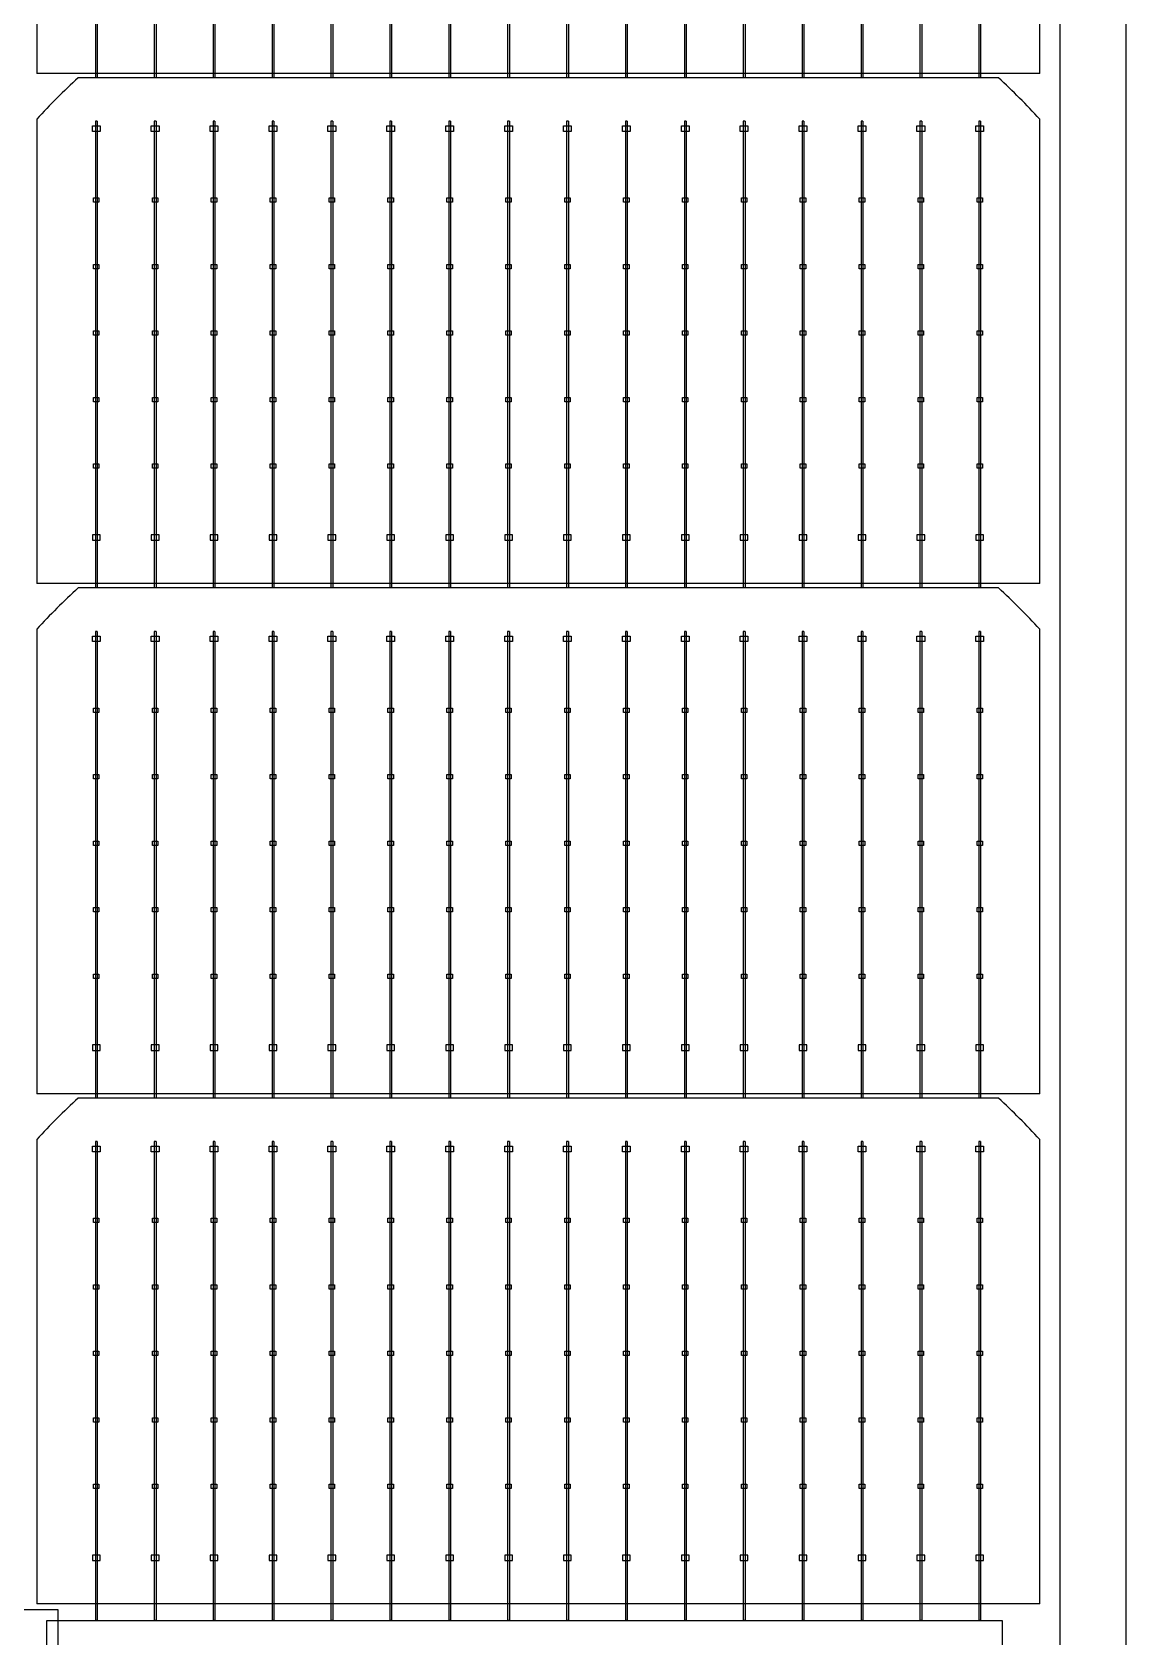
# Model space of a CAD drawing. Header units: millimetres. Extents: x 10297564 to 11610295, y -9287743 to -8409454.
# Drawn here: x 10403294 to 10406066, y -9090420 to -9086354 of the extents above; entities that cross this region are included whole.
import ezdxf

# ---------------------------------------------------------------- set-up
doc = ezdxf.new("R2010")
doc.units = ezdxf.units.MM
doc.header["$LTSCALE"] = 100

msp = doc.modelspace()

# ---------------------------------------------------------------- linework, layer by layer
for p, q in [((10403454.5, -9085286.9), (10403454.5, -9086469.8)), ((10403459, -9085286.9), (10403459, -9086469.8)), ((10403603.8, -9085286.9), (10403603.8, -9086469.8)), ((10403608.2, -9085286.9), (10403608.2, -9086469.8)), ((10403753, -9085286.9), (10403753, -9086469.8)), ((10403757.5, -9085286.9), (10403757.5, -9086469.8)), ((10403902.2, -9085286.9), (10403902.2, -9086469.8)), ((10403906.7, -9085286.9), (10403906.7, -9086469.8)), ((10404051.5, -9085286.9), (10404051.5, -9086469.8)), ((10404056, -9085286.9), (10404056, -9086469.8)), ((10404200.7, -9085286.9), (10404200.7, -9086469.8)), ((10404205.2, -9085286.9), (10404205.2, -9086469.8)), ((10404350, -9085286.9), (10404350, -9086469.8)), ((10404354.5, -9085286.9), (10404354.5, -9086469.8)), ((10404499.2, -9085286.9), (10404499.2, -9086469.8)), ((10404503.7, -9085286.9), (10404503.7, -9086469.8)), ((10404648.5, -9085286.9), (10404648.5, -9086469.8)), ((10404653, -9085286.9), (10404653, -9086469.8)), ((10404797.7, -9085286.9), (10404797.7, -9086469.8)), ((10404802.2, -9085286.9), (10404802.2, -9086469.8)), ((10404947, -9085286.9), (10404947, -9086469.8)), ((10404951.4, -9085286.9), (10404951.4, -9086469.8)), ((10405096.2, -9085286.9), (10405096.2, -9086469.8)), ((10405100.7, -9085286.9), (10405100.7, -9086469.8)), ((10405245.5, -9085286.9), (10405245.5, -9086469.8)), ((10405249.9, -9085286.9), (10405249.9, -9086469.8)), ((10405394.7, -9085286.9), (10405394.7, -9086469.8)), ((10405399.2, -9085286.9), (10405399.2, -9086469.8)), ((10405544, -9085286.9), (10405544, -9086469.8)), ((10405548.4, -9085286.9), (10405548.4, -9086469.8)), ((10405693.2, -9085286.9), (10405693.2, -9086469.8)), ((10405697.7, -9085286.9), (10405697.7, -9086469.8)), ((10405847.5, -9086458.6), (10403306.1, -9086458.6)), ((10403454.5, -9086579.6), (10403454.5, -9087762.5)), ((10403459, -9086579.6), (10403459, -9087762.5)), ((10403603.8, -9086579.6), (10403603.8, -9087762.5)), ((10403608.2, -9086579.6), (10403608.2, -9087762.5)), ((10403753, -9086579.6), (10403753, -9087762.5)), ((10403757.5, -9086579.6), (10403757.5, -9087762.5)), ((10403902.2, -9086579.6), (10403902.2, -9087762.5)), ((10403906.7, -9086579.6), (10403906.7, -9087762.5)), ((10404051.5, -9086579.6), (10404051.5, -9087762.5)), ((10404056, -9086579.6), (10404056, -9087762.5)), ((10404200.7, -9086579.6), (10404200.7, -9087762.5)), ((10404205.2, -9086579.6), (10404205.2, -9087762.5)), ((10404350, -9086579.6), (10404350, -9087762.5)), ((10404354.5, -9086579.6), (10404354.5, -9087762.5)), ((10404499.2, -9086579.6), (10404499.2, -9087762.5)), ((10404503.7, -9086579.6), (10404503.7, -9087762.5)), ((10404648.5, -9086579.6), (10404648.5, -9087762.5)), ((10404653, -9086579.6), (10404653, -9087762.5)), ((10404797.7, -9086579.6), (10404797.7, -9087762.5)), ((10404802.2, -9086579.6), (10404802.2, -9087762.5)), ((10404947, -9086579.6), (10404947, -9087762.5)), ((10404951.4, -9086579.6), (10404951.4, -9087762.5)), ((10405096.2, -9086579.6), (10405096.2, -9087762.5)), ((10405100.7, -9086579.6), (10405100.7, -9087762.5)), ((10405245.5, -9086579.6), (10405245.5, -9087762.5)), ((10405249.9, -9086579.6), (10405249.9, -9087762.5)), ((10405394.7, -9086579.6), (10405394.7, -9087762.5)), ((10405399.2, -9086579.6), (10405399.2, -9087762.5)), ((10405544, -9086579.6), (10405544, -9087762.5)), ((10405548.4, -9086579.6), (10405548.4, -9087762.5)), ((10405693.2, -9086579.6), (10405693.2, -9087762.5)), ((10405697.7, -9086579.6), (10405697.7, -9087762.5)), ((10405847.5, -9087751.3), (10403306.1, -9087751.3)), ((10403454.5, -9087872.3), (10403454.5, -9089055.1)), ((10403459, -9087872.3), (10403459, -9089055.1)), ((10403603.8, -9087872.3), (10403603.8, -9089055.1)), ((10403608.2, -9087872.3), (10403608.2, -9089055.1)), ((10403753, -9087872.3), (10403753, -9089055.1)), ((10403757.5, -9087872.3), (10403757.5, -9089055.1)), ((10403902.2, -9087872.3), (10403902.2, -9089055.1)), ((10403906.7, -9087872.3), (10403906.7, -9089055.1)), ((10404051.5, -9087872.3), (10404051.5, -9089055.1)), ((10404056, -9087872.3), (10404056, -9089055.1)), ((10404200.7, -9087872.3), (10404200.7, -9089055.1)), ((10404205.2, -9087872.3), (10404205.2, -9089055.1)), ((10404350, -9087872.3), (10404350, -9089055.1)), ((10404354.5, -9087872.3), (10404354.5, -9089055.1)), ((10404499.2, -9087872.3), (10404499.2, -9089055.1)), ((10404503.7, -9087872.3), (10404503.7, -9089055.1)), ((10404648.5, -9087872.3), (10404648.5, -9089055.1)), ((10404653, -9087872.3), (10404653, -9089055.1)), ((10404797.7, -9087872.3), (10404797.7, -9089055.1)), ((10404802.2, -9087872.3), (10404802.2, -9089055.1)), ((10404947, -9087872.3), (10404947, -9089055.1)), ((10404951.4, -9087872.3), (10404951.4, -9089055.1)), ((10405096.2, -9087872.3), (10405096.2, -9089055.1)), ((10405100.7, -9087872.3), (10405100.7, -9089055.1)), ((10405245.5, -9087872.3), (10405245.5, -9089055.1)), ((10405249.9, -9087872.3), (10405249.9, -9089055.1)), ((10405394.7, -9087872.3), (10405394.7, -9089055.1)), ((10405399.2, -9087872.3), (10405399.2, -9089055.1)), ((10405544, -9087872.3), (10405544, -9089055.1)), ((10405548.4, -9087872.3), (10405548.4, -9089055.1)), ((10405693.2, -9087872.3), (10405693.2, -9089055.1)), ((10405697.7, -9087872.3), (10405697.7, -9089055.1)), ((10405847.5, -9089043.9), (10403306.1, -9089043.9)), ((10403454.5, -9089164.9), (10403454.5, -9090378.4)), ((10403459, -9089164.9), (10403459, -9090378.4)), ((10403603.8, -9089164.9), (10403603.8, -9090378.4)), ((10403608.2, -9089164.9), (10403608.2, -9090378.4)), ((10403753, -9089164.9), (10403753, -9090378.4)), ((10403757.5, -9089164.9), (10403757.5, -9090378.4)), ((10403902.2, -9089164.9), (10403902.2, -9090378.4)), ((10403906.7, -9089164.9), (10403906.7, -9090378.4)), ((10404051.5, -9089164.9), (10404051.5, -9090378.4)), ((10404056, -9089164.9), (10404056, -9090378.4)), ((10404200.7, -9089164.9), (10404200.7, -9090378.4)), ((10404205.2, -9089164.9), (10404205.2, -9090378.4)), ((10404350, -9089164.9), (10404350, -9090378.4)), ((10404354.5, -9089164.9), (10404354.5, -9090378.4)), ((10404499.2, -9089164.9), (10404499.2, -9090378.4)), ((10404503.7, -9089164.9), (10404503.7, -9090378.4)), ((10404648.5, -9089164.9), (10404648.5, -9090378.4)), ((10404653, -9089164.9), (10404653, -9090378.4)), ((10404797.7, -9089164.9), (10404797.7, -9090378.4)), ((10404802.2, -9089164.9), (10404802.2, -9090378.4)), ((10404947, -9089164.9), (10404947, -9090378.4)), ((10404951.4, -9089164.9), (10404951.4, -9090378.4)), ((10405096.2, -9089164.9), (10405096.2, -9090378.4)), ((10405100.7, -9089164.9), (10405100.7, -9090378.4)), ((10405245.5, -9089164.9), (10405245.5, -9090378.4)), ((10405249.9, -9089164.9), (10405249.9, -9090378.4)), ((10405394.7, -9089164.9), (10405394.7, -9090378.4)), ((10405399.2, -9089164.9), (10405399.2, -9090378.4)), ((10405544, -9089164.9), (10405544, -9090378.4)), ((10405548.4, -9089164.9), (10405548.4, -9090378.4)), ((10405693.2, -9089164.9), (10405693.2, -9090378.4)), ((10405697.7, -9089164.9), (10405697.7, -9090378.4)), ((10405847.5, -9090336.6), (10403306.1, -9090336.6)), ((10403459, -9090378.4), (10403454.5, -9090378.4)), ((10403608.2, -9090378.4), (10403603.8, -9090378.4)), ((10403757.5, -9090378.4), (10403753, -9090378.4)), ((10403906.7, -9090378.4), (10403902.2, -9090378.4)), ((10404056, -9090378.4), (10404051.5, -9090378.4)), ((10404205.2, -9090378.4), (10404200.7, -9090378.4)), ((10404354.5, -9090378.4), (10404350, -9090378.4)), ((10404503.7, -9090378.4), (10404499.2, -9090378.4)), ((10404653, -9090378.4), (10404648.5, -9090378.4)), ((10404802.2, -9090378.4), (10404797.7, -9090378.4)), ((10404951.4, -9090378.4), (10404947, -9090378.4)), ((10405100.7, -9090378.4), (10405096.2, -9090378.4)), ((10405249.9, -9090378.4), (10405245.5, -9090378.4)), ((10405399.2, -9090378.4), (10405394.7, -9090378.4)), ((10405548.4, -9090378.4), (10405544, -9090378.4)), ((10405697.7, -9090378.4), (10405693.2, -9090378.4))]:
    msp.add_line(p, q)
for points in [[(10390262.3, -9073235.9), (10406065.8, -9073235.9), (10406065.8, -9107604.7), (10390262.3, -9107604.7)], [(10390429.7, -9073403.3), (10405898.4, -9073403.3), (10405898.4, -9107437.3), (10390429.7, -9107437.3)], [(10403447, -9086605.7), (10403447, -9086591.7), (10403466.5, -9086591.7), (10403466.5, -9086605.7)], [(10403596.2, -9086605.7), (10403596.2, -9086591.7), (10403615.8, -9086591.7), (10403615.8, -9086605.7)], [(10403745.5, -9086605.7), (10403745.5, -9086591.7), (10403765, -9086591.7), (10403765, -9086605.7)], [(10403894.7, -9086605.7), (10403894.7, -9086591.7), (10403914.2, -9086591.7), (10403914.2, -9086605.7)], [(10404044, -9086605.7), (10404044, -9086591.7), (10404063.5, -9086591.7), (10404063.5, -9086605.7)], [(10404193.2, -9086605.7), (10404193.2, -9086591.7), (10404212.7, -9086591.7), (10404212.7, -9086605.7)], [(10404342.5, -9086605.7), (10404342.5, -9086591.7), (10404362, -9086591.7), (10404362, -9086605.7)], [(10404491.7, -9086605.7), (10404491.7, -9086591.7), (10404511.2, -9086591.7), (10404511.2, -9086605.7)], [(10404641, -9086605.7), (10404641, -9086591.7), (10404660.5, -9086591.7), (10404660.5, -9086605.7)], [(10404790.2, -9086605.7), (10404790.2, -9086591.7), (10404809.7, -9086591.7), (10404809.7, -9086605.7)], [(10404939.5, -9086605.7), (10404939.5, -9086591.7), (10404959, -9086591.7), (10404959, -9086605.7)], [(10405088.7, -9086605.7), (10405088.7, -9086591.7), (10405108.2, -9086591.7), (10405108.2, -9086605.7)], [(10405237.9, -9086605.7), (10405237.9, -9086591.7), (10405257.5, -9086591.7), (10405257.5, -9086605.7)], [(10405387.2, -9086605.7), (10405387.2, -9086591.7), (10405406.7, -9086591.7), (10405406.7, -9086605.7)], [(10405536.4, -9086605.7), (10405536.4, -9086591.7), (10405556, -9086591.7), (10405556, -9086605.7)], [(10405685.7, -9086605.7), (10405685.7, -9086591.7), (10405705.2, -9086591.7), (10405705.2, -9086605.7)], [(10403463.7, -9086785.2), (10403449.8, -9086785.2), (10403449.8, -9086774), (10403463.7, -9086774)], [(10403613, -9086785.2), (10403599, -9086785.2), (10403599, -9086774), (10403613, -9086774)], [(10403762.2, -9086785.2), (10403748.3, -9086785.2), (10403748.3, -9086774), (10403762.2, -9086774)], [(10403911.5, -9086785.2), (10403897.5, -9086785.2), (10403897.5, -9086774), (10403911.5, -9086774)], [(10404060.7, -9086785.2), (10404046.8, -9086785.2), (10404046.8, -9086774), (10404060.7, -9086774)], [(10404210, -9086785.2), (10404196, -9086785.2), (10404196, -9086774), (10404210, -9086774)], [(10404359.2, -9086785.2), (10404345.2, -9086785.2), (10404345.2, -9086774), (10404359.2, -9086774)], [(10404508.4, -9086785.2), (10404494.5, -9086785.2), (10404494.5, -9086774), (10404508.4, -9086774)], [(10404657.7, -9086785.2), (10404643.7, -9086785.2), (10404643.7, -9086774), (10404657.7, -9086774)], [(10404806.9, -9086785.2), (10404793, -9086785.2), (10404793, -9086774), (10404806.9, -9086774)], [(10404956.2, -9086785.2), (10404942.2, -9086785.2), (10404942.2, -9086774), (10404956.2, -9086774)], [(10405105.4, -9086785.2), (10405091.5, -9086785.2), (10405091.5, -9086774), (10405105.4, -9086774)], [(10405254.7, -9086785.2), (10405240.7, -9086785.2), (10405240.7, -9086774), (10405254.7, -9086774)], [(10405403.9, -9086785.2), (10405390, -9086785.2), (10405390, -9086774), (10405403.9, -9086774)], [(10405553.2, -9086785.2), (10405539.2, -9086785.2), (10405539.2, -9086774), (10405553.2, -9086774)], [(10405702.4, -9086785.2), (10405688.5, -9086785.2), (10405688.5, -9086774), (10405702.4, -9086774)], [(10403463.7, -9086953.7), (10403449.8, -9086953.7), (10403449.8, -9086942.5), (10403463.7, -9086942.5)], [(10403613, -9086953.7), (10403599, -9086953.7), (10403599, -9086942.5), (10403613, -9086942.5)], [(10403762.2, -9086953.7), (10403748.3, -9086953.7), (10403748.3, -9086942.5), (10403762.2, -9086942.5)], [(10403911.5, -9086953.7), (10403897.5, -9086953.7), (10403897.5, -9086942.5), (10403911.5, -9086942.5)], [(10404060.7, -9086953.7), (10404046.8, -9086953.7), (10404046.8, -9086942.5), (10404060.7, -9086942.5)], [(10404210, -9086953.7), (10404196, -9086953.7), (10404196, -9086942.5), (10404210, -9086942.5)], [(10404359.2, -9086953.7), (10404345.2, -9086953.7), (10404345.2, -9086942.5), (10404359.2, -9086942.5)], [(10404508.4, -9086953.7), (10404494.5, -9086953.7), (10404494.5, -9086942.5), (10404508.4, -9086942.5)], [(10404657.7, -9086953.7), (10404643.7, -9086953.7), (10404643.7, -9086942.5), (10404657.7, -9086942.5)], [(10404806.9, -9086953.7), (10404793, -9086953.7), (10404793, -9086942.5), (10404806.9, -9086942.5)], [(10404956.2, -9086953.7), (10404942.2, -9086953.7), (10404942.2, -9086942.5), (10404956.2, -9086942.5)], [(10405105.4, -9086953.7), (10405091.5, -9086953.7), (10405091.5, -9086942.5), (10405105.4, -9086942.5)], [(10405254.7, -9086953.7), (10405240.7, -9086953.7), (10405240.7, -9086942.5), (10405254.7, -9086942.5)], [(10405403.9, -9086953.7), (10405390, -9086953.7), (10405390, -9086942.5), (10405403.9, -9086942.5)], [(10405553.2, -9086953.7), (10405539.2, -9086953.7), (10405539.2, -9086942.5), (10405553.2, -9086942.5)], [(10405702.4, -9086953.7), (10405688.5, -9086953.7), (10405688.5, -9086942.5), (10405702.4, -9086942.5)], [(10403463.7, -9087122.2), (10403449.8, -9087122.2), (10403449.8, -9087111), (10403463.7, -9087111)], [(10403613, -9087122.2), (10403599, -9087122.2), (10403599, -9087111), (10403613, -9087111)], [(10403762.2, -9087122.2), (10403748.3, -9087122.2), (10403748.3, -9087111), (10403762.2, -9087111)], [(10403911.5, -9087122.2), (10403897.5, -9087122.2), (10403897.5, -9087111), (10403911.5, -9087111)], [(10404060.7, -9087122.2), (10404046.8, -9087122.2), (10404046.8, -9087111), (10404060.7, -9087111)], [(10404210, -9087122.2), (10404196, -9087122.2), (10404196, -9087111), (10404210, -9087111)], [(10404359.2, -9087122.2), (10404345.2, -9087122.2), (10404345.2, -9087111), (10404359.2, -9087111)], [(10404508.4, -9087122.2), (10404494.5, -9087122.2), (10404494.5, -9087111), (10404508.4, -9087111)], [(10404657.7, -9087122.2), (10404643.7, -9087122.2), (10404643.7, -9087111), (10404657.7, -9087111)], [(10404806.9, -9087122.2), (10404793, -9087122.2), (10404793, -9087111), (10404806.9, -9087111)], [(10404956.2, -9087122.2), (10404942.2, -9087122.2), (10404942.2, -9087111), (10404956.2, -9087111)], [(10405105.4, -9087122.2), (10405091.5, -9087122.2), (10405091.5, -9087111), (10405105.4, -9087111)], [(10405254.7, -9087122.2), (10405240.7, -9087122.2), (10405240.7, -9087111), (10405254.7, -9087111)], [(10405403.9, -9087122.2), (10405390, -9087122.2), (10405390, -9087111), (10405403.9, -9087111)], [(10405553.2, -9087122.2), (10405539.2, -9087122.2), (10405539.2, -9087111), (10405553.2, -9087111)], [(10405702.4, -9087122.2), (10405688.5, -9087122.2), (10405688.5, -9087111), (10405702.4, -9087111)], [(10403463.7, -9087290.7), (10403449.8, -9087290.7), (10403449.8, -9087279.5), (10403463.7, -9087279.5)], [(10403613, -9087290.7), (10403599, -9087290.7), (10403599, -9087279.5), (10403613, -9087279.5)], [(10403762.2, -9087290.7), (10403748.3, -9087290.7), (10403748.3, -9087279.5), (10403762.2, -9087279.5)], [(10403911.5, -9087290.7), (10403897.5, -9087290.7), (10403897.5, -9087279.5), (10403911.5, -9087279.5)], [(10404060.7, -9087290.7), (10404046.8, -9087290.7), (10404046.8, -9087279.5), (10404060.7, -9087279.5)], [(10404210, -9087290.7), (10404196, -9087290.7), (10404196, -9087279.5), (10404210, -9087279.5)], [(10404359.2, -9087290.7), (10404345.2, -9087290.7), (10404345.2, -9087279.5), (10404359.2, -9087279.5)], [(10404508.4, -9087290.7), (10404494.5, -9087290.7), (10404494.5, -9087279.5), (10404508.4, -9087279.5)], [(10404657.7, -9087290.7), (10404643.7, -9087290.7), (10404643.7, -9087279.5), (10404657.7, -9087279.5)], [(10404806.9, -9087290.7), (10404793, -9087290.7), (10404793, -9087279.5), (10404806.9, -9087279.5)], [(10404956.2, -9087290.7), (10404942.2, -9087290.7), (10404942.2, -9087279.5), (10404956.2, -9087279.5)], [(10405105.4, -9087290.7), (10405091.5, -9087290.7), (10405091.5, -9087279.5), (10405105.4, -9087279.5)], [(10405254.7, -9087290.7), (10405240.7, -9087290.7), (10405240.7, -9087279.5), (10405254.7, -9087279.5)], [(10405403.9, -9087290.7), (10405390, -9087290.7), (10405390, -9087279.5), (10405403.9, -9087279.5)], [(10405553.2, -9087290.7), (10405539.2, -9087290.7), (10405539.2, -9087279.5), (10405553.2, -9087279.5)], [(10405702.4, -9087290.7), (10405688.5, -9087290.7), (10405688.5, -9087279.5), (10405702.4, -9087279.5)], [(10403463.7, -9087459.2), (10403449.8, -9087459.2), (10403449.8, -9087448), (10403463.7, -9087448)], [(10403613, -9087459.2), (10403599, -9087459.2), (10403599, -9087448), (10403613, -9087448)], [(10403762.2, -9087459.2), (10403748.3, -9087459.2), (10403748.3, -9087448), (10403762.2, -9087448)], [(10403911.5, -9087459.2), (10403897.5, -9087459.2), (10403897.5, -9087448), (10403911.5, -9087448)], [(10404060.7, -9087459.2), (10404046.8, -9087459.2), (10404046.8, -9087448), (10404060.7, -9087448)], [(10404210, -9087459.2), (10404196, -9087459.2), (10404196, -9087448), (10404210, -9087448)], [(10404359.2, -9087459.2), (10404345.2, -9087459.2), (10404345.2, -9087448), (10404359.2, -9087448)], [(10404508.4, -9087459.2), (10404494.5, -9087459.2), (10404494.5, -9087448), (10404508.4, -9087448)], [(10404657.7, -9087459.2), (10404643.7, -9087459.2), (10404643.7, -9087448), (10404657.7, -9087448)], [(10404806.9, -9087459.2), (10404793, -9087459.2), (10404793, -9087448), (10404806.9, -9087448)], [(10404956.2, -9087459.2), (10404942.2, -9087459.2), (10404942.2, -9087448), (10404956.2, -9087448)], [(10405105.4, -9087459.2), (10405091.5, -9087459.2), (10405091.5, -9087448), (10405105.4, -9087448)], [(10405254.7, -9087459.2), (10405240.7, -9087459.2), (10405240.7, -9087448), (10405254.7, -9087448)], [(10405403.9, -9087459.2), (10405390, -9087459.2), (10405390, -9087448), (10405403.9, -9087448)], [(10405553.2, -9087459.2), (10405539.2, -9087459.2), (10405539.2, -9087448), (10405553.2, -9087448)], [(10405702.4, -9087459.2), (10405688.5, -9087459.2), (10405688.5, -9087448), (10405702.4, -9087448)], [(10403447, -9087627.5), (10403447, -9087641.5), (10403466.5, -9087641.5), (10403466.5, -9087627.5)], [(10403596.2, -9087627.5), (10403596.2, -9087641.5), (10403615.8, -9087641.5), (10403615.8, -9087627.5)], [(10403745.5, -9087627.5), (10403745.5, -9087641.5), (10403765, -9087641.5), (10403765, -9087627.5)], [(10403894.7, -9087627.5), (10403894.7, -9087641.5), (10403914.2, -9087641.5), (10403914.2, -9087627.5)], [(10404044, -9087627.5), (10404044, -9087641.5), (10404063.5, -9087641.5), (10404063.5, -9087627.5)], [(10404193.2, -9087627.5), (10404193.2, -9087641.5), (10404212.7, -9087641.5), (10404212.7, -9087627.5)], [(10404342.5, -9087627.5), (10404342.5, -9087641.5), (10404362, -9087641.5), (10404362, -9087627.5)], [(10404491.7, -9087627.5), (10404491.7, -9087641.5), (10404511.2, -9087641.5), (10404511.2, -9087627.5)], [(10404641, -9087627.5), (10404641, -9087641.5), (10404660.5, -9087641.5), (10404660.5, -9087627.5)], [(10404790.2, -9087627.5), (10404790.2, -9087641.5), (10404809.7, -9087641.5), (10404809.7, -9087627.5)], [(10404939.5, -9087627.5), (10404939.5, -9087641.5), (10404959, -9087641.5), (10404959, -9087627.5)], [(10405088.7, -9087627.5), (10405088.7, -9087641.5), (10405108.2, -9087641.5), (10405108.2, -9087627.5)], [(10405237.9, -9087627.5), (10405237.9, -9087641.5), (10405257.5, -9087641.5), (10405257.5, -9087627.5)], [(10405387.2, -9087627.5), (10405387.2, -9087641.5), (10405406.7, -9087641.5), (10405406.7, -9087627.5)], [(10405536.4, -9087627.5), (10405536.4, -9087641.5), (10405556, -9087641.5), (10405556, -9087627.5)], [(10405685.7, -9087627.5), (10405685.7, -9087641.5), (10405705.2, -9087641.5), (10405705.2, -9087627.5)], [(10403447, -9087898.3), (10403447, -9087884.4), (10403466.5, -9087884.4), (10403466.5, -9087898.3)], [(10403596.2, -9087898.3), (10403596.2, -9087884.4), (10403615.8, -9087884.4), (10403615.8, -9087898.3)], [(10403745.5, -9087898.3), (10403745.5, -9087884.4), (10403765, -9087884.4), (10403765, -9087898.3)], [(10403894.7, -9087898.3), (10403894.7, -9087884.4), (10403914.2, -9087884.4), (10403914.2, -9087898.3)], [(10404044, -9087898.3), (10404044, -9087884.4), (10404063.5, -9087884.4), (10404063.5, -9087898.3)], [(10404193.2, -9087898.3), (10404193.2, -9087884.4), (10404212.7, -9087884.4), (10404212.7, -9087898.3)], [(10404342.5, -9087898.3), (10404342.5, -9087884.4), (10404362, -9087884.4), (10404362, -9087898.3)], [(10404491.7, -9087898.3), (10404491.7, -9087884.4), (10404511.2, -9087884.4), (10404511.2, -9087898.3)], [(10404641, -9087898.3), (10404641, -9087884.4), (10404660.5, -9087884.4), (10404660.5, -9087898.3)], [(10404790.2, -9087898.3), (10404790.2, -9087884.4), (10404809.7, -9087884.4), (10404809.7, -9087898.3)], [(10404939.5, -9087898.3), (10404939.5, -9087884.4), (10404959, -9087884.4), (10404959, -9087898.3)], [(10405088.7, -9087898.3), (10405088.7, -9087884.4), (10405108.2, -9087884.4), (10405108.2, -9087898.3)], [(10405237.9, -9087898.3), (10405237.9, -9087884.4), (10405257.5, -9087884.4), (10405257.5, -9087898.3)], [(10405387.2, -9087898.3), (10405387.2, -9087884.4), (10405406.7, -9087884.4), (10405406.7, -9087898.3)], [(10405536.4, -9087898.3), (10405536.4, -9087884.4), (10405556, -9087884.4), (10405556, -9087898.3)], [(10405685.7, -9087898.3), (10405685.7, -9087884.4), (10405705.2, -9087884.4), (10405705.2, -9087898.3)], [(10403463.7, -9088077.9), (10403449.8, -9088077.9), (10403449.8, -9088066.7), (10403463.7, -9088066.7)], [(10403613, -9088077.9), (10403599, -9088077.9), (10403599, -9088066.7), (10403613, -9088066.7)], [(10403762.2, -9088077.9), (10403748.3, -9088077.9), (10403748.3, -9088066.7), (10403762.2, -9088066.7)], [(10403911.5, -9088077.9), (10403897.5, -9088077.9), (10403897.5, -9088066.7), (10403911.5, -9088066.7)], [(10404060.7, -9088077.9), (10404046.8, -9088077.9), (10404046.8, -9088066.7), (10404060.7, -9088066.7)], [(10404210, -9088077.9), (10404196, -9088077.9), (10404196, -9088066.7), (10404210, -9088066.7)], [(10404359.2, -9088077.9), (10404345.2, -9088077.9), (10404345.2, -9088066.7), (10404359.2, -9088066.7)], [(10404508.4, -9088077.9), (10404494.5, -9088077.9), (10404494.5, -9088066.7), (10404508.4, -9088066.7)], [(10404657.7, -9088077.9), (10404643.7, -9088077.9), (10404643.7, -9088066.7), (10404657.7, -9088066.7)], [(10404806.9, -9088077.9), (10404793, -9088077.9), (10404793, -9088066.7), (10404806.9, -9088066.7)], [(10404956.2, -9088077.9), (10404942.2, -9088077.9), (10404942.2, -9088066.7), (10404956.2, -9088066.7)], [(10405105.4, -9088077.9), (10405091.5, -9088077.9), (10405091.5, -9088066.7), (10405105.4, -9088066.7)], [(10405254.7, -9088077.9), (10405240.7, -9088077.9), (10405240.7, -9088066.7), (10405254.7, -9088066.7)], [(10405403.9, -9088077.9), (10405390, -9088077.9), (10405390, -9088066.7), (10405403.9, -9088066.7)], [(10405553.2, -9088077.9), (10405539.2, -9088077.9), (10405539.2, -9088066.7), (10405553.2, -9088066.7)], [(10405702.4, -9088077.9), (10405688.5, -9088077.9), (10405688.5, -9088066.7), (10405702.4, -9088066.7)], [(10403463.7, -9088246.4), (10403449.8, -9088246.4), (10403449.8, -9088235.2), (10403463.7, -9088235.2)], [(10403613, -9088246.4), (10403599, -9088246.4), (10403599, -9088235.2), (10403613, -9088235.2)], [(10403762.2, -9088246.4), (10403748.3, -9088246.4), (10403748.3, -9088235.2), (10403762.2, -9088235.2)], [(10403911.5, -9088246.4), (10403897.5, -9088246.4), (10403897.5, -9088235.2), (10403911.5, -9088235.2)], [(10404060.7, -9088246.4), (10404046.8, -9088246.4), (10404046.8, -9088235.2), (10404060.7, -9088235.2)], [(10404210, -9088246.4), (10404196, -9088246.4), (10404196, -9088235.2), (10404210, -9088235.2)], [(10404359.2, -9088246.4), (10404345.2, -9088246.4), (10404345.2, -9088235.2), (10404359.2, -9088235.2)], [(10404508.4, -9088246.4), (10404494.5, -9088246.4), (10404494.5, -9088235.2), (10404508.4, -9088235.2)], [(10404657.7, -9088246.4), (10404643.7, -9088246.4), (10404643.7, -9088235.2), (10404657.7, -9088235.2)], [(10404806.9, -9088246.4), (10404793, -9088246.4), (10404793, -9088235.2), (10404806.9, -9088235.2)], [(10404956.2, -9088246.4), (10404942.2, -9088246.4), (10404942.2, -9088235.2), (10404956.2, -9088235.2)], [(10405105.4, -9088246.4), (10405091.5, -9088246.4), (10405091.5, -9088235.2), (10405105.4, -9088235.2)], [(10405254.7, -9088246.4), (10405240.7, -9088246.4), (10405240.7, -9088235.2), (10405254.7, -9088235.2)], [(10405403.9, -9088246.4), (10405390, -9088246.4), (10405390, -9088235.2), (10405403.9, -9088235.2)], [(10405553.2, -9088246.4), (10405539.2, -9088246.4), (10405539.2, -9088235.2), (10405553.2, -9088235.2)], [(10405702.4, -9088246.4), (10405688.5, -9088246.4), (10405688.5, -9088235.2), (10405702.4, -9088235.2)], [(10403463.7, -9088414.8), (10403449.8, -9088414.8), (10403449.8, -9088403.7), (10403463.7, -9088403.7)], [(10403613, -9088414.8), (10403599, -9088414.8), (10403599, -9088403.7), (10403613, -9088403.7)], [(10403762.2, -9088414.8), (10403748.3, -9088414.8), (10403748.3, -9088403.7), (10403762.2, -9088403.7)], [(10403911.5, -9088414.8), (10403897.5, -9088414.8), (10403897.5, -9088403.7), (10403911.5, -9088403.7)], [(10404060.7, -9088414.8), (10404046.8, -9088414.8), (10404046.8, -9088403.7), (10404060.7, -9088403.7)], [(10404210, -9088414.8), (10404196, -9088414.8), (10404196, -9088403.7), (10404210, -9088403.7)], [(10404359.2, -9088414.8), (10404345.2, -9088414.8), (10404345.2, -9088403.7), (10404359.2, -9088403.7)], [(10404508.4, -9088414.8), (10404494.5, -9088414.8), (10404494.5, -9088403.7), (10404508.4, -9088403.7)], [(10404657.7, -9088414.8), (10404643.7, -9088414.8), (10404643.7, -9088403.7), (10404657.7, -9088403.7)], [(10404806.9, -9088414.8), (10404793, -9088414.8), (10404793, -9088403.7), (10404806.9, -9088403.7)], [(10404956.2, -9088414.8), (10404942.2, -9088414.8), (10404942.2, -9088403.7), (10404956.2, -9088403.7)], [(10405105.4, -9088414.8), (10405091.5, -9088414.8), (10405091.5, -9088403.7), (10405105.4, -9088403.7)], [(10405254.7, -9088414.8), (10405240.7, -9088414.8), (10405240.7, -9088403.7), (10405254.7, -9088403.7)], [(10405403.9, -9088414.8), (10405390, -9088414.8), (10405390, -9088403.7), (10405403.9, -9088403.7)], [(10405553.2, -9088414.8), (10405539.2, -9088414.8), (10405539.2, -9088403.7), (10405553.2, -9088403.7)], [(10405702.4, -9088414.8), (10405688.5, -9088414.8), (10405688.5, -9088403.7), (10405702.4, -9088403.7)], [(10403463.7, -9088583.3), (10403449.8, -9088583.3), (10403449.8, -9088572.2), (10403463.7, -9088572.2)], [(10403613, -9088583.3), (10403599, -9088583.3), (10403599, -9088572.2), (10403613, -9088572.2)], [(10403762.2, -9088583.3), (10403748.3, -9088583.3), (10403748.3, -9088572.2), (10403762.2, -9088572.2)], [(10403911.5, -9088583.3), (10403897.5, -9088583.3), (10403897.5, -9088572.2), (10403911.5, -9088572.2)], [(10404060.7, -9088583.3), (10404046.8, -9088583.3), (10404046.8, -9088572.2), (10404060.7, -9088572.2)], [(10404210, -9088583.3), (10404196, -9088583.3), (10404196, -9088572.2), (10404210, -9088572.2)], [(10404359.2, -9088583.3), (10404345.2, -9088583.3), (10404345.2, -9088572.2), (10404359.2, -9088572.2)], [(10404508.4, -9088583.3), (10404494.5, -9088583.3), (10404494.5, -9088572.2), (10404508.4, -9088572.2)], [(10404657.7, -9088583.3), (10404643.7, -9088583.3), (10404643.7, -9088572.2), (10404657.7, -9088572.2)], [(10404806.9, -9088583.3), (10404793, -9088583.3), (10404793, -9088572.2), (10404806.9, -9088572.2)], [(10404956.2, -9088583.3), (10404942.2, -9088583.3), (10404942.2, -9088572.2), (10404956.2, -9088572.2)], [(10405105.4, -9088583.3), (10405091.5, -9088583.3), (10405091.5, -9088572.2), (10405105.4, -9088572.2)], [(10405254.7, -9088583.3), (10405240.7, -9088583.3), (10405240.7, -9088572.2), (10405254.7, -9088572.2)], [(10405403.9, -9088583.3), (10405390, -9088583.3), (10405390, -9088572.2), (10405403.9, -9088572.2)], [(10405553.2, -9088583.3), (10405539.2, -9088583.3), (10405539.2, -9088572.2), (10405553.2, -9088572.2)], [(10405702.4, -9088583.3), (10405688.5, -9088583.3), (10405688.5, -9088572.2), (10405702.4, -9088572.2)], [(10403463.7, -9088751.8), (10403449.8, -9088751.8), (10403449.8, -9088740.7), (10403463.7, -9088740.7)], [(10403613, -9088751.8), (10403599, -9088751.8), (10403599, -9088740.7), (10403613, -9088740.7)], [(10403762.2, -9088751.8), (10403748.3, -9088751.8), (10403748.3, -9088740.7), (10403762.2, -9088740.7)], [(10403911.5, -9088751.8), (10403897.5, -9088751.8), (10403897.5, -9088740.7), (10403911.5, -9088740.7)], [(10404060.7, -9088751.8), (10404046.8, -9088751.8), (10404046.8, -9088740.7), (10404060.7, -9088740.7)], [(10404210, -9088751.8), (10404196, -9088751.8), (10404196, -9088740.7), (10404210, -9088740.7)], [(10404359.2, -9088751.8), (10404345.2, -9088751.8), (10404345.2, -9088740.7), (10404359.2, -9088740.7)], [(10404508.4, -9088751.8), (10404494.5, -9088751.8), (10404494.5, -9088740.7), (10404508.4, -9088740.7)], [(10404657.7, -9088751.8), (10404643.7, -9088751.8), (10404643.7, -9088740.7), (10404657.7, -9088740.7)], [(10404806.9, -9088751.8), (10404793, -9088751.8), (10404793, -9088740.7), (10404806.9, -9088740.7)], [(10404956.2, -9088751.8), (10404942.2, -9088751.8), (10404942.2, -9088740.7), (10404956.2, -9088740.7)], [(10405105.4, -9088751.8), (10405091.5, -9088751.8), (10405091.5, -9088740.7), (10405105.4, -9088740.7)], [(10405254.7, -9088751.8), (10405240.7, -9088751.8), (10405240.7, -9088740.7), (10405254.7, -9088740.7)], [(10405403.9, -9088751.8), (10405390, -9088751.8), (10405390, -9088740.7), (10405403.9, -9088740.7)], [(10405553.2, -9088751.8), (10405539.2, -9088751.8), (10405539.2, -9088740.7), (10405553.2, -9088740.7)], [(10405702.4, -9088751.8), (10405688.5, -9088751.8), (10405688.5, -9088740.7), (10405702.4, -9088740.7)], [(10403447, -9088920.2), (10403447, -9088934.1), (10403466.5, -9088934.1), (10403466.5, -9088920.2)], [(10403596.2, -9088920.2), (10403596.2, -9088934.1), (10403615.8, -9088934.1), (10403615.8, -9088920.2)], [(10403745.5, -9088920.2), (10403745.5, -9088934.1), (10403765, -9088934.1), (10403765, -9088920.2)], [(10403894.7, -9088920.2), (10403894.7, -9088934.1), (10403914.2, -9088934.1), (10403914.2, -9088920.2)], [(10404044, -9088920.2), (10404044, -9088934.1), (10404063.5, -9088934.1), (10404063.5, -9088920.2)], [(10404193.2, -9088920.2), (10404193.2, -9088934.1), (10404212.7, -9088934.1), (10404212.7, -9088920.2)], [(10404342.5, -9088920.2), (10404342.5, -9088934.1), (10404362, -9088934.1), (10404362, -9088920.2)], [(10404491.7, -9088920.2), (10404491.7, -9088934.1), (10404511.2, -9088934.1), (10404511.2, -9088920.2)], [(10404641, -9088920.2), (10404641, -9088934.1), (10404660.5, -9088934.1), (10404660.5, -9088920.2)], [(10404790.2, -9088920.2), (10404790.2, -9088934.1), (10404809.7, -9088934.1), (10404809.7, -9088920.2)], [(10404939.5, -9088920.2), (10404939.5, -9088934.1), (10404959, -9088934.1), (10404959, -9088920.2)], [(10405088.7, -9088920.2), (10405088.7, -9088934.1), (10405108.2, -9088934.1), (10405108.2, -9088920.2)], [(10405237.9, -9088920.2), (10405237.9, -9088934.1), (10405257.5, -9088934.1), (10405257.5, -9088920.2)], [(10405387.2, -9088920.2), (10405387.2, -9088934.1), (10405406.7, -9088934.1), (10405406.7, -9088920.2)], [(10405536.4, -9088920.2), (10405536.4, -9088934.1), (10405556, -9088934.1), (10405556, -9088920.2)], [(10405685.7, -9088920.2), (10405685.7, -9088934.1), (10405705.2, -9088934.1), (10405705.2, -9088920.2)], [(10403447, -9089191), (10403447, -9089177.1), (10403466.5, -9089177.1), (10403466.5, -9089191)], [(10403596.2, -9089191), (10403596.2, -9089177.1), (10403615.8, -9089177.1), (10403615.8, -9089191)], [(10403745.5, -9089191), (10403745.5, -9089177.1), (10403765, -9089177.1), (10403765, -9089191)], [(10403894.7, -9089191), (10403894.7, -9089177.1), (10403914.2, -9089177.1), (10403914.2, -9089191)], [(10404044, -9089191), (10404044, -9089177.1), (10404063.5, -9089177.1), (10404063.5, -9089191)], [(10404193.2, -9089191), (10404193.2, -9089177.1), (10404212.7, -9089177.1), (10404212.7, -9089191)], [(10404342.5, -9089191), (10404342.5, -9089177.1), (10404362, -9089177.1), (10404362, -9089191)], [(10404491.7, -9089191), (10404491.7, -9089177.1), (10404511.2, -9089177.1), (10404511.2, -9089191)], [(10404641, -9089191), (10404641, -9089177.1), (10404660.5, -9089177.1), (10404660.5, -9089191)], [(10404790.2, -9089191), (10404790.2, -9089177.1), (10404809.7, -9089177.1), (10404809.7, -9089191)], [(10404939.5, -9089191), (10404939.5, -9089177.1), (10404959, -9089177.1), (10404959, -9089191)], [(10405088.7, -9089191), (10405088.7, -9089177.1), (10405108.2, -9089177.1), (10405108.2, -9089191)], [(10405237.9, -9089191), (10405237.9, -9089177.1), (10405257.5, -9089177.1), (10405257.5, -9089191)], [(10405387.2, -9089191), (10405387.2, -9089177.1), (10405406.7, -9089177.1), (10405406.7, -9089191)], [(10405536.4, -9089191), (10405536.4, -9089177.1), (10405556, -9089177.1), (10405556, -9089191)], [(10405685.7, -9089191), (10405685.7, -9089177.1), (10405705.2, -9089177.1), (10405705.2, -9089191)], [(10403463.7, -9089370.5), (10403449.8, -9089370.5), (10403449.8, -9089359.4), (10403463.7, -9089359.4)], [(10403613, -9089370.5), (10403599, -9089370.5), (10403599, -9089359.4), (10403613, -9089359.4)], [(10403762.2, -9089370.5), (10403748.3, -9089370.5), (10403748.3, -9089359.4), (10403762.2, -9089359.4)], [(10403911.5, -9089370.5), (10403897.5, -9089370.5), (10403897.5, -9089359.4), (10403911.5, -9089359.4)], [(10404060.7, -9089370.5), (10404046.8, -9089370.5), (10404046.8, -9089359.4), (10404060.7, -9089359.4)], [(10404210, -9089370.5), (10404196, -9089370.5), (10404196, -9089359.4), (10404210, -9089359.4)], [(10404359.2, -9089370.5), (10404345.2, -9089370.5), (10404345.2, -9089359.4), (10404359.2, -9089359.4)], [(10404508.4, -9089370.5), (10404494.5, -9089370.5), (10404494.5, -9089359.4), (10404508.4, -9089359.4)], [(10404657.7, -9089370.5), (10404643.7, -9089370.5), (10404643.7, -9089359.4), (10404657.7, -9089359.4)], [(10404806.9, -9089370.5), (10404793, -9089370.5), (10404793, -9089359.4), (10404806.9, -9089359.4)], [(10404956.2, -9089370.5), (10404942.2, -9089370.5), (10404942.2, -9089359.4), (10404956.2, -9089359.4)], [(10405105.4, -9089370.5), (10405091.5, -9089370.5), (10405091.5, -9089359.4), (10405105.4, -9089359.4)], [(10405254.7, -9089370.5), (10405240.7, -9089370.5), (10405240.7, -9089359.4), (10405254.7, -9089359.4)], [(10405403.9, -9089370.5), (10405390, -9089370.5), (10405390, -9089359.4), (10405403.9, -9089359.4)], [(10405553.2, -9089370.5), (10405539.2, -9089370.5), (10405539.2, -9089359.4), (10405553.2, -9089359.4)], [(10405702.4, -9089370.5), (10405688.5, -9089370.5), (10405688.5, -9089359.4), (10405702.4, -9089359.4)], [(10403463.7, -9089539), (10403449.8, -9089539), (10403449.8, -9089527.9), (10403463.7, -9089527.9)], [(10403613, -9089539), (10403599, -9089539), (10403599, -9089527.9), (10403613, -9089527.9)], [(10403762.2, -9089539), (10403748.3, -9089539), (10403748.3, -9089527.9), (10403762.2, -9089527.9)], [(10403911.5, -9089539), (10403897.5, -9089539), (10403897.5, -9089527.9), (10403911.5, -9089527.9)], [(10404060.7, -9089539), (10404046.8, -9089539), (10404046.8, -9089527.9), (10404060.7, -9089527.9)], [(10404210, -9089539), (10404196, -9089539), (10404196, -9089527.9), (10404210, -9089527.9)], [(10404359.2, -9089539), (10404345.2, -9089539), (10404345.2, -9089527.9), (10404359.2, -9089527.9)], [(10404508.4, -9089539), (10404494.5, -9089539), (10404494.5, -9089527.9), (10404508.4, -9089527.9)], [(10404657.7, -9089539), (10404643.7, -9089539), (10404643.7, -9089527.9), (10404657.7, -9089527.9)], [(10404806.9, -9089539), (10404793, -9089539), (10404793, -9089527.9), (10404806.9, -9089527.9)], [(10404956.2, -9089539), (10404942.2, -9089539), (10404942.2, -9089527.9), (10404956.2, -9089527.9)], [(10405105.4, -9089539), (10405091.5, -9089539), (10405091.5, -9089527.9), (10405105.4, -9089527.9)], [(10405254.7, -9089539), (10405240.7, -9089539), (10405240.7, -9089527.9), (10405254.7, -9089527.9)], [(10405403.9, -9089539), (10405390, -9089539), (10405390, -9089527.9), (10405403.9, -9089527.9)], [(10405553.2, -9089539), (10405539.2, -9089539), (10405539.2, -9089527.9), (10405553.2, -9089527.9)], [(10405702.4, -9089539), (10405688.5, -9089539), (10405688.5, -9089527.9), (10405702.4, -9089527.9)], [(10403463.7, -9089707.5), (10403449.8, -9089707.5), (10403449.8, -9089696.4), (10403463.7, -9089696.4)], [(10403613, -9089707.5), (10403599, -9089707.5), (10403599, -9089696.4), (10403613, -9089696.4)], [(10403762.2, -9089707.5), (10403748.3, -9089707.5), (10403748.3, -9089696.4), (10403762.2, -9089696.4)], [(10403911.5, -9089707.5), (10403897.5, -9089707.5), (10403897.5, -9089696.4), (10403911.5, -9089696.4)], [(10404060.7, -9089707.5), (10404046.8, -9089707.5), (10404046.8, -9089696.4), (10404060.7, -9089696.4)], [(10404210, -9089707.5), (10404196, -9089707.5), (10404196, -9089696.4), (10404210, -9089696.4)], [(10404359.2, -9089707.5), (10404345.2, -9089707.5), (10404345.2, -9089696.4), (10404359.2, -9089696.4)], [(10404508.4, -9089707.5), (10404494.5, -9089707.5), (10404494.5, -9089696.4), (10404508.4, -9089696.4)], [(10404657.7, -9089707.5), (10404643.7, -9089707.5), (10404643.7, -9089696.4), (10404657.7, -9089696.4)], [(10404806.9, -9089707.5), (10404793, -9089707.5), (10404793, -9089696.4), (10404806.9, -9089696.4)], [(10404956.2, -9089707.5), (10404942.2, -9089707.5), (10404942.2, -9089696.4), (10404956.2, -9089696.4)], [(10405105.4, -9089707.5), (10405091.5, -9089707.5), (10405091.5, -9089696.4), (10405105.4, -9089696.4)], [(10405254.7, -9089707.5), (10405240.7, -9089707.5), (10405240.7, -9089696.4), (10405254.7, -9089696.4)], [(10405403.9, -9089707.5), (10405390, -9089707.5), (10405390, -9089696.4), (10405403.9, -9089696.4)], [(10405553.2, -9089707.5), (10405539.2, -9089707.5), (10405539.2, -9089696.4), (10405553.2, -9089696.4)], [(10405702.4, -9089707.5), (10405688.5, -9089707.5), (10405688.5, -9089696.4), (10405702.4, -9089696.4)], [(10403463.7, -9089876), (10403449.8, -9089876), (10403449.8, -9089864.9), (10403463.7, -9089864.9)], [(10403613, -9089876), (10403599, -9089876), (10403599, -9089864.9), (10403613, -9089864.9)], [(10403762.2, -9089876), (10403748.3, -9089876), (10403748.3, -9089864.9), (10403762.2, -9089864.9)], [(10403911.5, -9089876), (10403897.5, -9089876), (10403897.5, -9089864.9), (10403911.5, -9089864.9)], [(10404060.7, -9089876), (10404046.8, -9089876), (10404046.8, -9089864.9), (10404060.7, -9089864.9)], [(10404210, -9089876), (10404196, -9089876), (10404196, -9089864.9), (10404210, -9089864.9)], [(10404359.2, -9089876), (10404345.2, -9089876), (10404345.2, -9089864.9), (10404359.2, -9089864.9)], [(10404508.4, -9089876), (10404494.5, -9089876), (10404494.5, -9089864.9), (10404508.4, -9089864.9)], [(10404657.7, -9089876), (10404643.7, -9089876), (10404643.7, -9089864.9), (10404657.7, -9089864.9)], [(10404806.9, -9089876), (10404793, -9089876), (10404793, -9089864.9), (10404806.9, -9089864.9)], [(10404956.2, -9089876), (10404942.2, -9089876), (10404942.2, -9089864.9), (10404956.2, -9089864.9)], [(10405105.4, -9089876), (10405091.5, -9089876), (10405091.5, -9089864.9), (10405105.4, -9089864.9)], [(10405254.7, -9089876), (10405240.7, -9089876), (10405240.7, -9089864.9), (10405254.7, -9089864.9)], [(10405403.9, -9089876), (10405390, -9089876), (10405390, -9089864.9), (10405403.9, -9089864.9)], [(10405553.2, -9089876), (10405539.2, -9089876), (10405539.2, -9089864.9), (10405553.2, -9089864.9)], [(10405702.4, -9089876), (10405688.5, -9089876), (10405688.5, -9089864.9), (10405702.4, -9089864.9)], [(10403463.7, -9090044.5), (10403449.8, -9090044.5), (10403449.8, -9090033.3), (10403463.7, -9090033.3)], [(10403613, -9090044.5), (10403599, -9090044.5), (10403599, -9090033.3), (10403613, -9090033.3)], [(10403762.2, -9090044.5), (10403748.3, -9090044.5), (10403748.3, -9090033.3), (10403762.2, -9090033.3)], [(10403911.5, -9090044.5), (10403897.5, -9090044.5), (10403897.5, -9090033.3), (10403911.5, -9090033.3)], [(10404060.7, -9090044.5), (10404046.8, -9090044.5), (10404046.8, -9090033.3), (10404060.7, -9090033.3)], [(10404210, -9090044.5), (10404196, -9090044.5), (10404196, -9090033.3), (10404210, -9090033.3)], [(10404359.2, -9090044.5), (10404345.2, -9090044.5), (10404345.2, -9090033.3), (10404359.2, -9090033.3)], [(10404508.4, -9090044.5), (10404494.5, -9090044.5), (10404494.5, -9090033.3), (10404508.4, -9090033.3)], [(10404657.7, -9090044.5), (10404643.7, -9090044.5), (10404643.7, -9090033.3), (10404657.7, -9090033.3)], [(10404806.9, -9090044.5), (10404793, -9090044.5), (10404793, -9090033.3), (10404806.9, -9090033.3)], [(10404956.2, -9090044.5), (10404942.2, -9090044.5), (10404942.2, -9090033.3), (10404956.2, -9090033.3)], [(10405105.4, -9090044.5), (10405091.5, -9090044.5), (10405091.5, -9090033.3), (10405105.4, -9090033.3)], [(10405254.7, -9090044.5), (10405240.7, -9090044.5), (10405240.7, -9090033.3), (10405254.7, -9090033.3)], [(10405403.9, -9090044.5), (10405390, -9090044.5), (10405390, -9090033.3), (10405403.9, -9090033.3)], [(10405553.2, -9090044.5), (10405539.2, -9090044.5), (10405539.2, -9090033.3), (10405553.2, -9090033.3)], [(10405702.4, -9090044.5), (10405688.5, -9090044.5), (10405688.5, -9090033.3), (10405702.4, -9090033.3)], [(10403447, -9090212.9), (10403447, -9090226.8), (10403466.5, -9090226.8), (10403466.5, -9090212.9)], [(10403596.2, -9090212.9), (10403596.2, -9090226.8), (10403615.8, -9090226.8), (10403615.8, -9090212.9)], [(10403745.5, -9090212.9), (10403745.5, -9090226.8), (10403765, -9090226.8), (10403765, -9090212.9)], [(10403894.7, -9090212.9), (10403894.7, -9090226.8), (10403914.2, -9090226.8), (10403914.2, -9090212.9)], [(10404044, -9090212.9), (10404044, -9090226.8), (10404063.5, -9090226.8), (10404063.5, -9090212.9)], [(10404193.2, -9090212.9), (10404193.2, -9090226.8), (10404212.7, -9090226.8), (10404212.7, -9090212.9)], [(10404342.5, -9090212.9), (10404342.5, -9090226.8), (10404362, -9090226.8), (10404362, -9090212.9)], [(10404491.7, -9090212.9), (10404491.7, -9090226.8), (10404511.2, -9090226.8), (10404511.2, -9090212.9)], [(10404641, -9090212.9), (10404641, -9090226.8), (10404660.5, -9090226.8), (10404660.5, -9090212.9)], [(10404790.2, -9090212.9), (10404790.2, -9090226.8), (10404809.7, -9090226.8), (10404809.7, -9090212.9)], [(10404939.5, -9090212.9), (10404939.5, -9090226.8), (10404959, -9090226.8), (10404959, -9090212.9)], [(10405088.7, -9090212.9), (10405088.7, -9090226.8), (10405108.2, -9090226.8), (10405108.2, -9090212.9)], [(10405237.9, -9090212.9), (10405237.9, -9090226.8), (10405257.5, -9090226.8), (10405257.5, -9090212.9)], [(10405387.2, -9090212.9), (10405387.2, -9090226.8), (10405406.7, -9090226.8), (10405406.7, -9090212.9)], [(10405536.4, -9090212.9), (10405536.4, -9090226.8), (10405556, -9090226.8), (10405556, -9090212.9)], [(10405685.7, -9090212.9), (10405685.7, -9090226.8), (10405705.2, -9090226.8), (10405705.2, -9090212.9)], [(10403359.8, -9090490), (10403234.3, -9090490), (10403234.3, -9090350.5), (10403359.8, -9090350.5)], [(10403331.9, -9090378.4), (10405751.9, -9090378.4), (10405751.9, -9090462.1), (10403331.9, -9090462.1)]]:
    msp.add_lwpolyline(points, close=True)
for points in [[(10403306.1, -9085281.8), (10403306.1, -9086458.6)], [(10405847.5, -9086458.6), (10405847.5, -9085281.8)], [(10405742.8, -9086469.8), (10403410.8, -9086469.8)], [(10403306.1, -9086574.4), (10403306.1, -9087751.3)], [(10403459, -9086579.6), (10403454.5, -9086579.6)], [(10403608.2, -9086579.6), (10403603.8, -9086579.6)], [(10403757.5, -9086579.6), (10403753, -9086579.6)], [(10403906.7, -9086579.6), (10403902.2, -9086579.6)], [(10404056, -9086579.6), (10404051.5, -9086579.6)], [(10404205.2, -9086579.6), (10404200.7, -9086579.6)], [(10404354.5, -9086579.6), (10404350, -9086579.6)], [(10404503.7, -9086579.6), (10404499.2, -9086579.6)], [(10404653, -9086579.6), (10404648.5, -9086579.6)], [(10404802.2, -9086579.6), (10404797.7, -9086579.6)], [(10404951.4, -9086579.6), (10404947, -9086579.6)], [(10405100.7, -9086579.6), (10405096.2, -9086579.6)], [(10405249.9, -9086579.6), (10405245.5, -9086579.6)], [(10405399.2, -9086579.6), (10405394.7, -9086579.6)], [(10405548.4, -9086579.6), (10405544, -9086579.6)], [(10405697.7, -9086579.6), (10405693.2, -9086579.6)], [(10405847.5, -9087751.3), (10405847.5, -9086574.4)], [(10405742.8, -9087762.4), (10403410.8, -9087762.4)], [(10403306.1, -9087867.1), (10403306.1, -9089043.9)], [(10405847.5, -9089043.9), (10405847.5, -9087867.1)], [(10403459, -9087872.3), (10403454.5, -9087872.3)], [(10403608.2, -9087872.3), (10403603.8, -9087872.3)], [(10403757.5, -9087872.3), (10403753, -9087872.3)], [(10403906.7, -9087872.3), (10403902.2, -9087872.3)], [(10404056, -9087872.3), (10404051.5, -9087872.3)], [(10404205.2, -9087872.3), (10404200.7, -9087872.3)], [(10404354.5, -9087872.3), (10404350, -9087872.3)], [(10404503.7, -9087872.3), (10404499.2, -9087872.3)], [(10404653, -9087872.3), (10404648.5, -9087872.3)], [(10404802.2, -9087872.3), (10404797.7, -9087872.3)], [(10404951.4, -9087872.3), (10404947, -9087872.3)], [(10405100.7, -9087872.3), (10405096.2, -9087872.3)], [(10405249.9, -9087872.3), (10405245.5, -9087872.3)], [(10405399.2, -9087872.3), (10405394.7, -9087872.3)], [(10405548.4, -9087872.3), (10405544, -9087872.3)], [(10405697.7, -9087872.3), (10405693.2, -9087872.3)], [(10405742.8, -9089055.1), (10403410.8, -9089055.1)], [(10403306.1, -9089159.8), (10403306.1, -9090336.6)], [(10403459, -9089164.9), (10403454.5, -9089164.9)], [(10403608.2, -9089164.9), (10403603.8, -9089164.9)], [(10403757.5, -9089164.9), (10403753, -9089164.9)], [(10403906.7, -9089164.9), (10403902.2, -9089164.9)], [(10404056, -9089164.9), (10404051.5, -9089164.9)], [(10404205.2, -9089164.9), (10404200.7, -9089164.9)], [(10404354.5, -9089164.9), (10404350, -9089164.9)], [(10404503.7, -9089164.9), (10404499.2, -9089164.9)], [(10404653, -9089164.9), (10404648.5, -9089164.9)], [(10404802.2, -9089164.9), (10404797.7, -9089164.9)], [(10404951.4, -9089164.9), (10404947, -9089164.9)], [(10405100.7, -9089164.9), (10405096.2, -9089164.9)], [(10405249.9, -9089164.9), (10405245.5, -9089164.9)], [(10405399.2, -9089164.9), (10405394.7, -9089164.9)], [(10405548.4, -9089164.9), (10405544, -9089164.9)], [(10405697.7, -9089164.9), (10405693.2, -9089164.9)], [(10405847.5, -9090336.6), (10405847.5, -9089159.8)]]:
    msp.add_lwpolyline(points)
for centre, start, end in [((10404575.4, -9087739.1), 132.5369, 137.4631), ((10404578.2, -9087739.1), 42.5369, 47.4631), ((10404575.4, -9089031.7), 132.5369, 137.4631), ((10404578.2, -9089031.7), 42.5369, 47.4631), ((10404575.4, -9090324.4), 132.5369, 137.4631), ((10404578.2, -9090324.4), 42.5369, 47.4631)]:
    msp.add_arc(centre, 1722.6, start, end)

doc.saveas('drawing.dxf')
